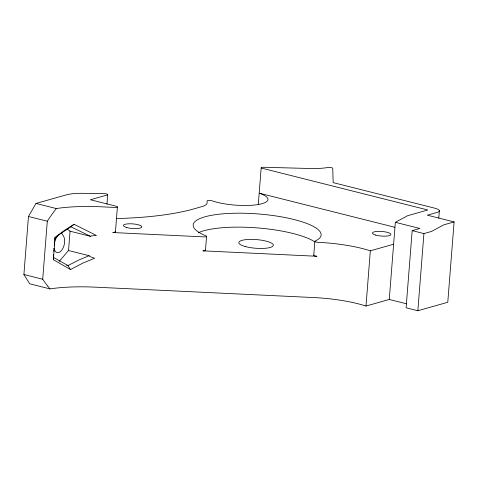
<?xml version="1.0" encoding="UTF-8"?>
<svg xmlns="http://www.w3.org/2000/svg" width="478" height="478" viewBox="0 0 478 478"><rect width="100%" height="100%" fill="white"/><g stroke="black" fill="none" stroke-linecap="round" stroke-linejoin="round"><path stroke-width="0.72" d="M406.551 303.811L389.265 299.461L365.993 306.045A65.11 16.306 4.5 0 0 313.676 297.561L95.636 287.176A81.242 20.345 4.5 0 0 49.969 288.897L29.672 283.789L23.9 274.509L28.465 216.48L35.993 203.443L66.012 194.952A28.907 7.236 4.5 0 1 84.612 193.357L104.031 193.644A2.892 0.723 4.5 0 1 107.197 194.152A2.892 0.723 4.5 0 1 107.209 194.994L90.42 199.744L116.19 206.227A2.892 0.723 4.5 0 1 117.319 207.082A2.892 0.723 4.5 0 1 114.828 207.44L101.957 206.825A81.242 20.345 4.5 0 0 56.29 208.545L35.993 203.443M47.734 286.113A160.315 62.504 30 0 1 42.703 279.242L47.304 221.218L28.465 216.48M59.194 261.37L68.527 250.514L89.153 255.7L89.721 256.471L94.596 258.263L83.124 262.96L70.475 269.562L53.363 259.685L53.566 254.374M53.799 251.404L54.032 248.435M54.265 245.465L54.558 241.76M54.731 239.532L55.113 237.429L57.444 235.535L64.65 230.217L74.042 224.284L96.395 235.457L91.34 235.923L90.671 236.377L70.051 231.185L67.171 229.046M53.363 259.685L55.113 237.429M68.527 250.514L70.051 231.185M106.964 204.148L107.723 194.546M115.425 232.075L117.403 206.968M205.468 250.347L206.568 236.401M258.281 204.62L261.179 167.808M313.759 255.252L314.853 241.3M365.993 306.045L370.336 250.807L393.615 244.222M389.265 299.461L395.342 222.306L407.561 215.727L427.846 209.991L261.37 168.077A2.892 0.723 4.5 0 1 263.575 167.258L310.073 168.507A34.685 8.688 4.5 0 0 327.86 167.503A2.892 0.723 4.5 0 1 330.985 167.581A2.892 0.723 4.5 0 1 332.754 168.376L333.154 182.614L434.496 208.109A11.562 2.898 4.5 0 1 437.262 212.357L427.29 215.178L454.1 221.923L447.778 302.275L417.85 310.742L406.103 307.784L412.179 230.629L419.827 228.466L395.342 222.306M417.85 310.742L423.92 233.581L431.568 231.418L443.793 224.839L454.1 221.923M438.78 218.165L439.366 210.726M57.844 235.313L56.051 238.426A9.249 5.019 -75.9 0 0 54.767 241.336M56.29 208.545L53.59 212.118A160.315 119.237 -31.9 0 0 47.322 221.23M74.042 224.284C68.073 229.422 60.802 232.834 54.851 238.05M89.153 255.7L79.217 259.817L67.978 265.559L66.621 265.218M412.179 230.629L423.92 233.581M394.858 227.295L259.476 193.237L259.924 193.441A32.373 8.108 4.5 0 1 257.373 204.656A32.373 8.108 4.5 0 1 212.059 200.82A2.892 0.723 4.5 0 0 208.886 200.407A2.892 0.723 4.5 0 0 207.064 200.951L207.117 202.774A28.907 7.236 4.5 0 1 201.877 206.616L193.805 208.91A172.403 43.163 4.5 0 1 116.56 218.56M23.9 274.509L42.733 279.254M90.671 236.377L71.043 226.877M53.333 257.343L67.978 265.559L70.475 269.562M47.77 286.119L49.969 288.897M61.608 233.133L63.574 236.293A9.249 5.019 -75.9 0 1 61.602 250.37A9.249 5.019 -75.9 0 1 54.086 248.202M114.917 231.561A2.892 0.723 4.5 0 1 112.85 232.547L203.987 236.891A2.892 0.723 4.5 0 0 206.335 236.628A2.892 0.723 4.5 0 0 205.994 235.881A64.172 16.067 4.5 0 1 210.935 215.423A64.172 16.067 4.5 0 1 293.319 219.348A64.172 16.067 4.5 0 1 315.116 241.073A2.892 0.723 4.5 0 0 315.378 241.826A2.892 0.723 4.5 0 0 318.025 242.322A65.116 16.306 4.5 0 1 370.336 250.807M314.016 255.025A2.892 0.723 4.5 0 0 314.279 255.772A2.892 0.723 4.5 0 0 316.926 256.268L202.887 250.836A2.892 0.723 4.5 0 0 205.355 250.09M198.555 232.619A64.172 16.067 4.5 0 1 257.558 227.922A64.172 16.067 4.5 0 1 314.817 241.874M54.265 243.248A9.249 5.019 -75.9 0 1 54.576 241.964M126.652 227.522A9.249 2.318 4.5 0 0 141.703 227.283A9.249 2.318 4.5 0 0 129.538 223.776A9.249 2.318 4.5 0 0 126.652 227.522M375.708 235.086A9.249 2.318 4.5 0 0 390.753 234.847A9.249 2.318 4.5 0 0 378.588 231.34A9.249 2.318 4.5 0 0 375.708 235.086M245.525 246.6A17.345 4.344 4.5 0 0 273.207 245.758A17.345 4.344 4.5 0 0 249.45 239.412A17.345 4.344 4.5 0 0 245.525 246.6"/></g></svg>
